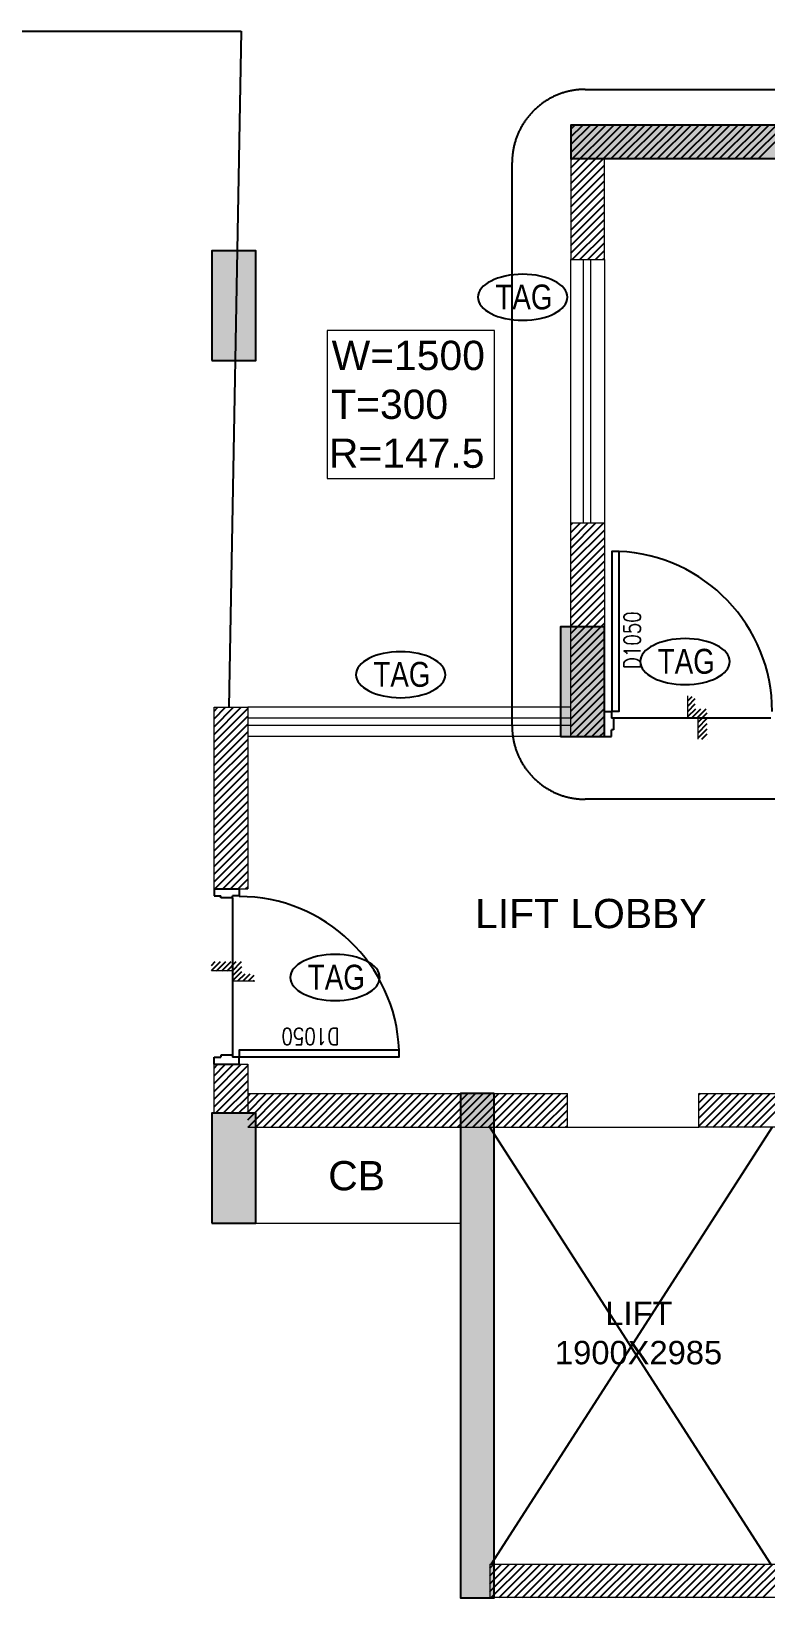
# Model space of a CAD drawing. Header units: millimetres. Extents: x 1277257 to 1543892, y 206696 to 309376.
# Drawn here: x 1288092 to 1293115, y 288901 to 299607 of the extents above; entities that cross this region are included whole.
import ezdxf
from ezdxf.enums import TextEntityAlignment as Align

# ---------------------------------------------------------------- set-up
doc = ezdxf.new("R2010")
doc.units = ezdxf.units.MM
doc.header["$LTSCALE"] = 500
doc.header["$MEASUREMENT"] = 0
doc.linetypes.add('HIDDEN', pattern=[0.375, 0.25, -0.125])
doc.layers.get('Defpoints').update_dxf_attribs({"lineweight": 0})
doc.layers.add('A-TAG', color=7, linetype='Continuous', true_color=0xef00ef)
for name, color, linetype in [('AHC-A-FURNITURE', 2, 'Continuous'), ('CUTOUT', 8, 'HIDDEN'), ('DOOR', 8, 'Continuous'), ('Drop', 143, 'Continuous'), ('TEXT -RM MM', 181, 'Continuous'), ('TEXT-RM NAME', 6, 'Continuous'), ('TOWER AREA COLUMN.', 6, 'Continuous')]:
    doc.layers.add(name, color=color, linetype=linetype)
for name, color, linetype, lineweight in [('CILL', 8, 'Continuous', 13), ('TEXT-COMMON AREA', 7, 'Continuous', 20), ('TOWER COL HATCH', 253, 'Continuous', 20), ('Wall', 2, 'Continuous', 15), ('WIN', 144, 'Continuous', 15)]:
    doc.layers.add(name, color=color, linetype=linetype, lineweight=lineweight)
doc.styles.add('ARIAL', font='arial.ttf')
doc.styles.add('simplex', font='simplex.shx')
doc.styles.get("Standard").update_dxf_attribs({"font": 'arial.ttf'})

# ---------------------------------------------------------------- blocks, each defined once
blk = doc.blocks.new('A$C26E901EB')
at = {"layer": 'Drop'}
h = blk.add_hatch(dxfattribs=at)
h.set_pattern_fill('ANSI31', color=256, scale=8, angle=720, style=0)
h.set_pattern_definition([(315, (5609.332, 22815.355), (17.960512, 17.960512), [])])
h.paths.add_polyline_path([(84, 209), (84, 259), (133, 259), (133, 144), (63, 144), (0, 144), (0, 209)])
h.paths.add_polyline_path([(63, 144), (63, 0), (0, 0), (0, 144)])
h.paths.add_polyline_path([(133, 293), (133, 259), (84, 259), (84, 293)])
at = {"layer": 'Drop', "const_width": 10, "elevation": 0}
blk.add_lwpolyline([(133, 298), (133, 144), (63, 144), (63, 0)], dxfattribs=at)

msp = doc.modelspace()

# ---------------------------------------------------------------- hatches: boundary and pattern name
at = {"layer": 'TOWER COL HATCH'}
h = msp.add_hatch(color=253, dxfattribs=at)
h.dxf.hatch_style = 1
h.paths.add_polyline_path([(1293482.1, 298736.3), (1293482.1, 298966.3), (1291782.1, 298966.3), (1291782.1, 298736.3)])
h = msp.add_hatch(color=253, dxfattribs=at)
h.dxf.hatch_style = 1
h.paths.add_polyline_path([(1289327.1, 297356.6), (1289627.1, 297356.6), (1289627.1, 298106.6), (1289327.1, 298106.6)])
h = msp.add_hatch(color=253, dxfattribs=at)
h.dxf.hatch_style = 1
h.paths.add_polyline_path([(1291712.1, 294786.4), (1292012.1, 294786.4), (1292012.1, 295536.4), (1291712.1, 295536.4)])
h = msp.add_hatch(color=253, dxfattribs=at)
h.dxf.hatch_style = 1
h.paths.add_polyline_path([(1291257.1, 292346.4), (1291027.1, 292346.4), (1291027.1, 288901.2), (1291257.1, 288901.2), (1291257.1, 292116.4)])
h = msp.add_hatch(color=253, dxfattribs=at)
h.dxf.hatch_style = 1
h.paths.add_polyline_path([(1289327.1, 291461.6), (1289627.1, 291461.6), (1289627.1, 292211.6), (1289327.1, 292211.6)])

# ---------------------------------------------------------------- linework, layer by layer
at = {"color": 6, "linetype": 'Continuous'}
for p, q in [((1284742.1, 299606.6), (1289527.1, 299606.6)), ((1289527.1, 299606.6), (1289442.1, 294986.4))]:
    msp.add_line(p, q, dxfattribs=at)
at = {"linetype": 'Continuous', "extrusion": (0, 0, -1)}
for centre in [(1291453, 297788.9), (1290618.2, 295209.4), (1292563.3, 295298.9), (1290169.8, 293139.9)]:
    msp.add_ellipse(centre, major_axis=(306.3, 0), ratio=0.5128849, dxfattribs=at)
at = {"layer": 'A-TAG', "linetype": 'HIDDEN', "ltscale": 100}
for p, q in [((1291880.4, 299209.6), (1295836.8, 299209.6)), ((1291380.4, 294858.2), (1291380.4, 298709.6)), ((1297778.7, 294358.2), (1291880.4, 294358.2))]:
    msp.add_line(p, q, dxfattribs=at)
for centre, start, end in [((1291880.4, 298709.6), 90, 180), ((1291880.4, 294858.2), 180, 270)]:
    msp.add_arc(centre, 500, start, end, dxfattribs=at)
at = {"layer": 'AHC-A-FURNITURE', "color": 1, "linetype": 'Continuous', "ltscale": 50, "true_color": 0xff0000}
for p, q in [((1291782.1, 298938.2), (1291810.2, 298966.3)), ((1291782.1, 298885.1), (1291863.2, 298966.3)), ((1291782.1, 298832.1), (1291916.2, 298966.3)), ((1291782.1, 298779.1), (1291969.3, 298966.3)), ((1291782.1, 298726), (1292022.3, 298966.3)), ((1291782.1, 298673), (1292075.3, 298966.3)), ((1291782.1, 298620), (1292128.4, 298966.3)), ((1291782.1, 298566.9), (1292181.4, 298966.3)), ((1291782.1, 298513.9), (1292234.4, 298966.3)), ((1292057.5, 298736.3), (1292287.5, 298966.3)), ((1292110.5, 298736.3), (1292340.5, 298966.3)), ((1292163.5, 298736.3), (1292393.5, 298966.3)), ((1292216.6, 298736.3), (1292446.6, 298966.3)), ((1292269.6, 298736.3), (1292499.6, 298966.3)), ((1292322.6, 298736.3), (1292552.6, 298966.3)), ((1292375.7, 298736.3), (1292605.7, 298966.3)), ((1292428.7, 298736.3), (1292658.7, 298966.3)), ((1292481.7, 298736.3), (1292711.7, 298966.3)), ((1292534.8, 298736.3), (1292764.8, 298966.3)), ((1292587.8, 298736.3), (1292817.8, 298966.3)), ((1292640.8, 298736.3), (1292870.8, 298966.3)), ((1292693.9, 298736.3), (1292923.9, 298966.3)), ((1292746.9, 298736.3), (1292976.9, 298966.3)), ((1292799.9, 298736.3), (1293029.9, 298966.3)), ((1292853, 298736.3), (1293083, 298966.3)), ((1292906, 298736.3), (1293136, 298966.3)), ((1292959, 298736.3), (1293189, 298966.3)), ((1293012, 298736.3), (1293242, 298966.3)), ((1293065.1, 298736.3), (1293295.1, 298966.3)), ((1291782.1, 298460.9), (1292012.1, 298690.9)), ((1291782.1, 298407.8), (1292012.1, 298637.8)), ((1291782.1, 298354.8), (1292012.1, 298584.8)), ((1291782.1, 298301.8), (1292012.1, 298531.8)), ((1291782.1, 298248.7), (1292012.1, 298478.7)), ((1291782.1, 298195.7), (1292012.1, 298425.7)), ((1291782.1, 298142.7), (1292012.1, 298372.7)), ((1291782.1, 298089.6), (1292012.1, 298319.6)), ((1291791.8, 298046.3), (1292012.1, 298266.6)), ((1291844.8, 298046.3), (1292012.1, 298213.6)), ((1291897.9, 298046.3), (1292012.1, 298160.5)), ((1291950.9, 298046.3), (1292012.1, 298107.5)), ((1292003.9, 298046.3), (1292012.1, 298054.5)), ((1291782.1, 296233.5), (1291794.9, 296246.3)), ((1291782.1, 296180.5), (1291848, 296246.3)), ((1291782.1, 296127.4), (1291901, 296246.3)), ((1291782.1, 296074.4), (1291954, 296246.3)), ((1291782.1, 296021.4), (1292007.1, 296246.3)), ((1291782.1, 295968.3), (1292012.1, 296198.3)), ((1291782.1, 295915.3), (1292012.1, 296145.3)), ((1291782.1, 295862.3), (1292012.1, 296092.3)), ((1291782.1, 295809.2), (1292012.1, 296039.2)), ((1291782.1, 295756.2), (1292012.1, 295986.2)), ((1291782.1, 295703.2), (1292012.1, 295933.2)), ((1291782.1, 295650.1), (1292012.1, 295880.1)), ((1291782.1, 295597.1), (1292012.1, 295827.1)), ((1291782.1, 295544.1), (1292012.1, 295774.1)), ((1291782.1, 295491), (1292012.1, 295721)), ((1291782.1, 295438), (1292012.1, 295668)), ((1291782.1, 295385), (1292012.1, 295615)), ((1291782.1, 295331.9), (1292012.1, 295561.9)), ((1291782.1, 295278.9), (1292012.1, 295508.9)), ((1291782.1, 295225.9), (1292012.1, 295455.9)), ((1291782.1, 295172.8), (1292012.1, 295402.8)), ((1291782.1, 295119.8), (1292012.1, 295349.8)), ((1291782.1, 295066.8), (1292012.1, 295296.8)), ((1291782.1, 295013.7), (1292012.1, 295243.7)), ((1291782.1, 294960.7), (1292012.1, 295190.7)), ((1291782.1, 294907.7), (1292012.1, 295137.7)), ((1291782.1, 294854.6), (1292012.1, 295084.6)), ((1289342.1, 294960.2), (1289368.3, 294986.4)), ((1289342.1, 294907.2), (1289421.3, 294986.4)), ((1289342.1, 294854.2), (1289474.3, 294986.4)), ((1289342.1, 294801.1), (1289527.4, 294986.4)), ((1289342.1, 294748.1), (1289572.1, 294978.1)), ((1291782.1, 294801.6), (1292012.1, 295031.6)), ((1291819.9, 294786.4), (1292012.1, 294978.6)), ((1289342.1, 294695.1), (1289572.1, 294925.1)), ((1289342.1, 294642), (1289572.1, 294872)), ((1291873, 294786.4), (1292012.1, 294925.5)), ((1291926, 294786.4), (1292012.1, 294872.5)), ((1289342.1, 294589), (1289572.1, 294819)), ((1289342.1, 294536), (1289572.1, 294766)), ((1291979, 294786.4), (1292012.1, 294819.5)), ((1289342.1, 294482.9), (1289572.1, 294712.9)), ((1289342.1, 294429.9), (1289572.1, 294659.9)), ((1289342.1, 294376.9), (1289572.1, 294606.9)), ((1289342.1, 294323.8), (1289572.1, 294553.8)), ((1289342.1, 294270.8), (1289572.1, 294500.8)), ((1289342.1, 294217.8), (1289572.1, 294447.8)), ((1289342.1, 294164.7), (1289572.1, 294394.7)), ((1289342.1, 294111.7), (1289572.1, 294341.7)), ((1289342.1, 294058.7), (1289572.1, 294288.7)), ((1289342.1, 294005.6), (1289572.1, 294235.6)), ((1289342.1, 293952.6), (1289572.1, 294182.6)), ((1289342.1, 293899.6), (1289572.1, 294129.6)), ((1289342.1, 293846.5), (1289572.1, 294076.5)), ((1289342.1, 293793.5), (1289572.1, 294023.5)), ((1289348, 293746.4), (1289572.1, 293970.5)), ((1289401.1, 293746.4), (1289572.1, 293917.4)), ((1289454.1, 293746.4), (1289572.1, 293864.4)), ((1289507.1, 293746.4), (1289572.1, 293811.4)), ((1289560.2, 293746.4), (1289572.1, 293758.3)), ((1289342.1, 292520.7), (1289367.8, 292546.4)), ((1289342.1, 292467.7), (1289420.8, 292546.4)), ((1289342.1, 292414.6), (1289473.9, 292546.4)), ((1289342.1, 292361.6), (1289526.9, 292546.4)), ((1289342.1, 292308.6), (1289572.1, 292538.6)), ((1289342.1, 292255.5), (1289572.1, 292485.5)), ((1289351.1, 292211.6), (1289572.1, 292432.5)), ((1289404.2, 292211.6), (1289572.1, 292379.5)), ((1289457.2, 292211.6), (1289572.1, 292326.4)), ((1289510.2, 292211.6), (1289572.1, 292273.4)), ((1289572.1, 292326.4), (1289592.1, 292346.4)), ((1289572.1, 292273.4), (1289645.1, 292346.4)), ((1289572.1, 292220.4), (1289698.1, 292346.4)), ((1289572.1, 292167.3), (1289751.2, 292346.4)), ((1289574.2, 292116.4), (1289804.2, 292346.4)), ((1289627.2, 292116.4), (1289857.2, 292346.4)), ((1289680.3, 292116.4), (1289910.3, 292346.4)), ((1289733.3, 292116.4), (1289963.3, 292346.4)), ((1289786.3, 292116.4), (1290016.3, 292346.4)), ((1289839.4, 292116.4), (1290069.4, 292346.4)), ((1289892.4, 292116.4), (1290122.4, 292346.4)), ((1289945.4, 292116.4), (1290175.4, 292346.4)), ((1289998.4, 292116.4), (1290228.4, 292346.4)), ((1290051.5, 292116.4), (1290281.5, 292346.4)), ((1290104.5, 292116.4), (1290334.5, 292346.4)), ((1290157.5, 292116.4), (1290387.5, 292346.4)), ((1290210.6, 292116.4), (1290440.6, 292346.4)), ((1290263.6, 292116.4), (1290493.6, 292346.4)), ((1290316.6, 292116.4), (1290546.6, 292346.4)), ((1290369.7, 292116.4), (1290599.7, 292346.4)), ((1290422.7, 292116.4), (1290652.7, 292346.4)), ((1290475.7, 292116.4), (1290705.7, 292346.4)), ((1290528.8, 292116.4), (1290758.8, 292346.4)), ((1290581.8, 292116.4), (1290811.8, 292346.4)), ((1290634.8, 292116.4), (1290864.8, 292346.4)), ((1290687.9, 292116.4), (1290917.9, 292346.4)), ((1290740.9, 292116.4), (1290970.9, 292346.4)), ((1290793.9, 292116.4), (1291023.9, 292346.4)), ((1290847, 292116.4), (1291077, 292346.4)), ((1290900, 292116.4), (1291130, 292346.4)), ((1290953, 292116.4), (1291183, 292346.4)), ((1291006.1, 292116.4), (1291236.1, 292346.4)), ((1291059.1, 292116.4), (1291289.1, 292346.4)), ((1291112.1, 292116.4), (1291342.1, 292346.4)), ((1291165.2, 292116.4), (1291395.2, 292346.4)), ((1291218.2, 292116.4), (1291448.2, 292346.4)), ((1291271.2, 292116.4), (1291501.2, 292346.4)), ((1291324.3, 292116.4), (1291554.3, 292346.4)), ((1291377.3, 292116.4), (1291607.3, 292346.4)), ((1291430.3, 292116.4), (1291660.3, 292346.4)), ((1291483.4, 292116.4), (1291713.4, 292346.4)), ((1291536.4, 292116.4), (1291758.3, 292338.3)), ((1291589.4, 292116.4), (1291758.3, 292285.3)), ((1292658.3, 292336.8), (1292668, 292346.4)), ((1292658.3, 292283.7), (1292721, 292346.4)), ((1292658.3, 292230.7), (1292774, 292346.4)), ((1292658.3, 292177.7), (1292827.1, 292346.4)), ((1292658.3, 292124.6), (1292880.1, 292346.4)), ((1292703.1, 292116.4), (1292933.1, 292346.4)), ((1292756.2, 292116.4), (1292986.2, 292346.4)), ((1292809.2, 292116.4), (1293039.2, 292346.4)), ((1292862.2, 292116.4), (1293092.2, 292346.4)), ((1292915.3, 292116.4), (1293145.3, 292346.4)), ((1292968.3, 292116.4), (1293198.3, 292346.4)), ((1293021.3, 292116.4), (1293251.3, 292346.4)), ((1293074.4, 292116.4), (1293304.4, 292346.4)), ((1289563.3, 292211.6), (1289572.1, 292220.4)), ((1291642.5, 292116.4), (1291758.3, 292232.3)), ((1291695.5, 292116.4), (1291758.3, 292179.2)), ((1291748.5, 292116.4), (1291758.3, 292126.2)), ((1291227.1, 289102.4), (1291255.7, 289131.1)), ((1291227.1, 289049.4), (1291308.8, 289131.1)), ((1291227.1, 288996.3), (1291361.8, 289131.1)), ((1291227.1, 288943.3), (1291414.8, 289131.1)), ((1291238.4, 288901.6), (1291467.9, 289131.1)), ((1291291.4, 288901.6), (1291520.9, 289131.1)), ((1291344.4, 288901.6), (1291573.9, 289131.1)), ((1291397.5, 288901.6), (1291627, 289131.1)), ((1291450.5, 288901.6), (1291680, 289131.1)), ((1291503.5, 288901.6), (1291733, 289131.1)), ((1291556.6, 288901.6), (1291786.1, 289131.1)), ((1291609.6, 288901.6), (1291839.1, 289131.1)), ((1291662.6, 288901.6), (1291892.1, 289131.1)), ((1291715.7, 288901.6), (1291945.2, 289131.1)), ((1291768.7, 288901.6), (1291998.2, 289131.1)), ((1291821.7, 288901.6), (1292051.2, 289131.1)), ((1291874.8, 288901.6), (1292104.3, 289131.1)), ((1291927.8, 288901.6), (1292157.3, 289131.1)), ((1291980.8, 288901.6), (1292210.3, 289131.1)), ((1292033.9, 288901.6), (1292263.4, 289131.1)), ((1292086.9, 288901.6), (1292316.4, 289131.1)), ((1292139.9, 288901.6), (1292369.4, 289131.1)), ((1292193, 288901.6), (1292422.5, 289131.1)), ((1292246, 288901.6), (1292475.5, 289131.1)), ((1292299, 288901.6), (1292528.5, 289131.1)), ((1292352.1, 288901.6), (1292581.6, 289131.1)), ((1292405.1, 288901.6), (1292634.6, 289131.1)), ((1292458.1, 288901.6), (1292687.6, 289131.1)), ((1292511.2, 288901.6), (1292740.7, 289131.1)), ((1292564.2, 288901.6), (1292793.7, 289131.1)), ((1292617.2, 288901.6), (1292846.7, 289131.1)), ((1292670.3, 288901.6), (1292899.8, 289131.1)), ((1292723.3, 288901.6), (1292952.8, 289131.1)), ((1292776.3, 288901.6), (1293005.8, 289131.1)), ((1292829.4, 288901.6), (1293058.9, 289131.1)), ((1292882.4, 288901.6), (1293111.9, 289131.1)), ((1292935.4, 288901.6), (1293164.9, 289131.1)), ((1292988.5, 288901.6), (1293218, 289131.1)), ((1293041.5, 288901.6), (1293271, 289131.1)), ((1293094.5, 288901.6), (1293324, 289131.1))]:
    msp.add_line(p, q, dxfattribs=at)
at = {"layer": 'CILL'}
msp.add_line((1291758.3, 292116.4), (1292658.3, 292116.4), dxfattribs=at)
at = {"layer": 'CUTOUT', "ltscale": 200}
for p, q in [((1293150.1, 289131.1), (1291227.1, 292116.4)), ((1293159.6, 292116.4), (1291236.5, 289131.1))]:
    msp.add_line(p, q, dxfattribs=at)
at = {"layer": 'DOOR', "ltscale": 100}
for p, q in [((1292012.1, 294786.4), (1292012.1, 294957.8)), ((1292012.1, 294957.8), (1292061.2, 294957.8)), ((1292061.2, 294957.8), (1292061.2, 294912.1)), ((1292074.9, 294912.1), (1292061.2, 294912.1)), ((1292074.9, 294832.1), (1292061.2, 294832.1)), ((1292061.2, 294786.4), (1292061.2, 294832.1)), ((1292074.9, 294912.1), (1292074.9, 294832.1)), ((1293149.2, 294912.1), (1292074.9, 294912.1)), ((1292012.1, 294786.4), (1292061.2, 294786.4)), ((1289342.1, 293746.4), (1289513.5, 293746.4)), ((1289342.1, 293746.4), (1289342.1, 293697.3)), ((1289342.1, 293697.3), (1289387.8, 293697.3)), ((1289387.8, 293683.6), (1289387.8, 293697.3)), ((1289467.8, 293683.6), (1289387.8, 293683.6)), ((1289513.5, 293697.3), (1289467.8, 293697.3)), ((1289467.8, 293683.6), (1289467.8, 293697.3)), ((1289467.8, 293683.6), (1289467.8, 292609.3)), ((1289513.5, 293746.4), (1289513.5, 293697.3)), ((1289342.1, 292546.4), (1289342.1, 292595.6)), ((1289342.1, 292595.6), (1289387.8, 292595.6)), ((1289467.8, 292609.3), (1289387.8, 292609.3)), ((1289387.8, 292609.3), (1289387.8, 292595.6)), ((1289467.8, 292609.3), (1289467.8, 292595.6)), ((1289513.5, 292595.6), (1289467.8, 292595.6)), ((1289513.5, 292546.4), (1289513.5, 292595.6)), ((1289342.1, 292546.4), (1289513.5, 292546.4))]:
    msp.add_line(p, q, dxfattribs=at)
for points in [[(1292064, 294957.4), (1292064, 296052.8), (1292109.7, 296052.8), (1292109.7, 294957.4)], [(1289513.1, 292598.3), (1290608.4, 292598.3), (1290608.4, 292644), (1289513.1, 292644)]]:
    msp.add_lwpolyline(points, close=True, dxfattribs=at)
at = {"layer": 'DOOR', "linetype": 'Continuous'}
for centre, start, end in [((1292064, 294957.4), 0, 87.60806), ((1289513.1, 292598.3), 2.39194, 90)]:
    msp.add_arc(centre, 1095.3, start, end, dxfattribs=at)
at = {"layer": 'TEXT-COMMON AREA'}
for p, q in [((1291260.5, 297561.7), (1290115.7, 297561.7)), ((1290115.7, 297561.7), (1290115.7, 296549.5)), ((1291260.5, 296549.5), (1291260.5, 297561.7)), ((1290115.7, 296549.5), (1291260.5, 296549.5))]:
    msp.add_line(p, q, dxfattribs=at)
at = {"layer": 'TOWER AREA COLUMN.'}
for points in [[(1293482.1, 298736.3), (1293482.1, 298966.3), (1291782.1, 298966.3), (1291782.1, 298736.3)], [(1289327.1, 297356.6), (1289627.1, 297356.6), (1289627.1, 298106.6), (1289327.1, 298106.6)], [(1291712.1, 294786.4), (1292012.1, 294786.4), (1292012.1, 295536.4), (1291712.1, 295536.4)], [(1289327.1, 291461.6), (1289627.1, 291461.6), (1289627.1, 292211.6), (1289327.1, 292211.6)]]:
    msp.add_lwpolyline(points, close=True, dxfattribs=at)
msp.add_lwpolyline([(1291257.1, 292346.4), (1291027.1, 292346.4), (1291027.1, 288901.2), (1291257.1, 288901.2), (1291257.1, 292116.4), (1291257.1, 292116.4), (1291257.1, 292346.4)], dxfattribs=at)
at = {"layer": 'Wall'}
for p, q in [((1297942.1, 298966.3), (1291782.1, 298966.3)), ((1291782.1, 298966.3), (1291782.1, 298046.3)), ((1292012.1, 298736.3), (1297711.6, 298736.3)), ((1292012.1, 298046.3), (1292012.1, 298736.3)), ((1291782.1, 298046.3), (1292012.1, 298046.3)), ((1291782.1, 294786.4), (1291782.1, 296246.3)), ((1291782.1, 296246.3), (1292012.1, 296246.3)), ((1292012.1, 296246.3), (1292012.1, 294786.4)), ((1291782.1, 295586.4), (1291782.1, 295586.4)), ((1289342.1, 293746.4), (1289342.1, 294986.4)), ((1289342.1, 294986.4), (1289572.1, 294986.4)), ((1289572.1, 294986.4), (1289572.1, 293746.4)), ((1291782.1, 294786.4), (1292012.1, 294786.4)), ((1289342.1, 293746.4), (1289572.1, 293746.4)), ((1289342.1, 292546.4), (1289572.1, 292546.4)), ((1289342.1, 292211.6), (1289342.1, 292546.4)), ((1289572.1, 292546.4), (1289572.1, 292211.6)), ((1289572.1, 292346.4), (1291758.3, 292346.4)), ((1291758.3, 292116.4), (1291758.3, 292346.4)), ((1292658.3, 292346.4), (1293860.8, 292346.4)), ((1292658.3, 292116.4), (1292658.3, 292346.4)), ((1289572.1, 292116.4), (1291758.3, 292116.4)), ((1293860.8, 292116.4), (1292658.3, 292116.4)), ((1289627.1, 291461.6), (1291027.1, 291461.6)), ((1291227.1, 289131.1), (1296693.1, 289131.1)), ((1291227.1, 289131.1), (1291227.1, 288901.6)), ((1296693.1, 288901.6), (1291227.1, 288901.6))]:
    msp.add_line(p, q, dxfattribs=at)
at = {"layer": 'WIN'}
for p, q in [((1291782.1, 296246.3), (1291782.1, 298046.3)), ((1291867.1, 298046.3), (1291867.1, 296246.3)), ((1291917.1, 298046.3), (1291917.1, 296246.3)), ((1292012.1, 298046.3), (1292012.1, 296246.3)), ((1291782.1, 294986.4), (1289572.1, 294986.4)), ((1291782.1, 294911.4), (1289572.1, 294911.4)), ((1291782.1, 294861.4), (1289572.1, 294861.4)), ((1291782.1, 294786.4), (1289572.1, 294786.4))]:
    msp.add_line(p, q, dxfattribs=at)

# ---------------------------------------------------------------- block references
at = {"layer": 'TEXT -RM MM', "linetype": 'Continuous', "xscale": -1}
msp.add_blockref('A$C26E901EB', (1292715, 294768, 0.5), dxfattribs=at)
at = {"layer": 'TEXT -RM MM', "linetype": 'Continuous', "rotation": 270}
msp.add_blockref('A$C26E901EB', (1289323.7, 293249.3, 0.5), dxfattribs=at)

# ---------------------------------------------------------------- texts
at = {"width": 0.8}
for p in [(1291461.6, 297791.1), (1292571.9, 295301.1), (1290626.8, 295211.6), (1290178.5, 293142.2)]:
    msp.add_attdef('TAG', text='', height=170.1, dxfattribs=at).set_placement(p, align=Align.MIDDLE_CENTER)
at = {"layer": 'Defpoints', "ltscale": 100, "style": 'simplex', "width": 0.8}
for p, rotation in [((1292259.8, 295246.8), 90), ((1290198.7, 292794.1), 180)]:
    msp.add_attdef('D1050', p, 'D1050', height=114.29, rotation=rotation, dxfattribs=at)
at = {"layer": 'TEXT-COMMON AREA'}
for s, p in [('W=1500', (1290146.2, 297291.7)), ('T=300', (1290143.1, 296957.6)), ('R=147.5', (1290127.7, 296623.4))]:
    msp.add_text(s, height=200, rotation=360, dxfattribs=at).set_placement(p)
at = {"layer": 'TEXT-RM NAME'}
msp.add_text('LIFT LOBBY', height=200, rotation=360, dxfattribs=at).set_placement((1291127.1, 293477.1))
at = {"layer": 'TEXT-RM NAME', "style": 'ARIAL'}
msp.add_text('CB', height=200, dxfattribs=at).set_placement((1290122.7, 291685.4, 0))
at = {"layer": 'TEXT-RM NAME'}
for s, p in [('LIFT', (1292017.7, 290763.7)), ('1900X2985', (1291673.9, 290496.3))]:
    msp.add_text(s, height=160, dxfattribs=at).set_placement(p)

doc.saveas('drawing.dxf')
